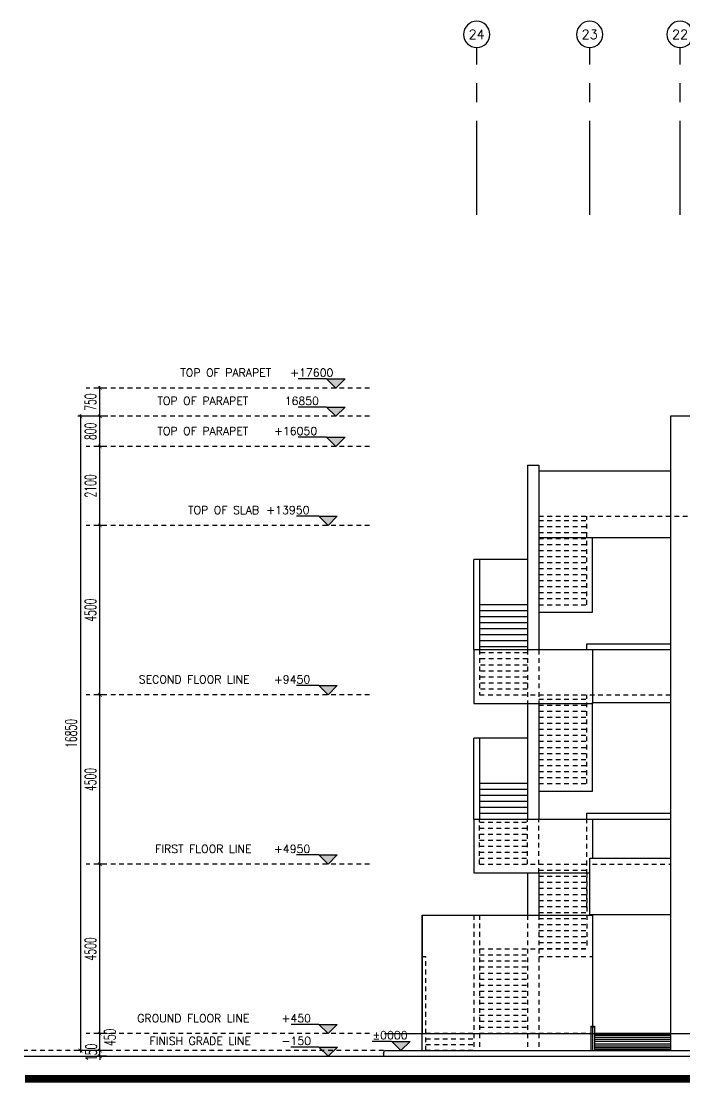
# Model space of a CAD drawing. Extents: x 417569 to 835280, y 43365 to 86819.
# Drawn here: x 417687.73 to 417705.35, y 43396.79 to 43424.99 of the extents above; entities that cross this region are included whole.
import ezdxf
from ezdxf.enums import TextEntityAlignment as Align

# ---------------------------------------------------------------- set-up
doc = ezdxf.new("R2010")
doc.units = 0
doc.header["$MEASUREMENT"] = 0
doc.header["$PDMODE"] = 3
doc.header["$PDSIZE"] = 0.1
doc.linetypes.add('CENTERX2', pattern=[4, 2.5, -0.5, 0.5, -0.5])
doc.linetypes.add('HIDDEN2', pattern=[0.1875, 0.125, -0.0625])
doc.layers.get('0').update_dxf_attribs({"linetype": 'CONTINUOUS'})
doc.layers.get('DEFPOINTS').update_dxf_attribs({"linetype": 'CONTINUOUS'})
for name, color, linetype in [('AX-CR', 2, 'CONTINUOUS'), ('AX-TXT', 2, 'CONTINUOUS'), ('AXES', 11, 'CENTERX2'), ('DIM-OUT', 4, 'CONTINUOUS'), ('EL', 2, 'CONTINUOUS'), ('EL-LEVS', 4, 'CONTINUOUS'), ('EL-LEVT', 4, 'CONTINUOUS'), ('Handrail', 4, 'CONTINUOUS'), ('HAT', 11, 'CONTINUOUS'), ('ROOF', 7, 'CONTINUOUS'), ('WALL', 2, 'CONTINUOUS'), ('WIN', 4, 'CONTINUOUS')]:
    doc.layers.add(name, color=color, linetype=linetype)
doc.styles.add('ROMANS', font='ROMANS.shx', dxfattribs={"width": 0.6})
doc.styles.add('S', font='ROMANS.SHX')
doc.dimstyles.new('STANDARD in', dxfattribs={"dimtxt": 0.3, "dimasz": 0.1, "dimexe": 0.07, "dimexo": 0.05, "dimgap": 0.1, "dimtad": 1, "dimdec": 0, "dimlfac": 1000, "dimzin": 0, "dimdsep": 46, "dimtxsty": 'ROMANS', "dimblk": 'ARCHTICK', "dimcen": 0.05, "dimdle": 0.05, "dimclrd": 4, "dimclre": 4, "dimclrt": 2, "dimadec": 0, "dimazin": 0, "dimtfac": 1, "dimtdec": 0, "dimtmove": 2, "dimatfit": 3, "dimldrblk": 'ARCHTICK', "dimfxl": 0, "dimtolj": 1, "dimtzin": 0, "dimarcsym": 0})

# ---------------------------------------------------------------- blocks, each defined once
blk = doc.blocks.new('EL-LEV1')
at = {"layer": 'EL-LEVS'}
blk.add_lwpolyline([(0, 0), (300, 300), (-300, 300)], close=True, dxfattribs=at)
blk.add_solid([(-300, 300), (300, 300), (0, 0)], dxfattribs=at)
at = {"layer": 'EL-LEVT', "style": 'S'}
for tag, p in [('+0000', (534, 369)), ('ELEVATION', (2089, 369))]:
    blk.add_attdef(tag, p, '', height=260, dxfattribs=at)
blk = doc.blocks.new('AXU')
at = {"layer": 'AX-CR'}
blk.add_circle((0, 350), 350, dxfattribs=at)
at = {"layer": 'AX-TXT', "style": 'ROMANS'}
blk.add_attdef('AX', text='', height=250, dxfattribs=at).set_placement((0, 350), align=Align.MIDDLE)
blk = doc.blocks.new('_ARCHTICK')
at = {"color": 0, "linetype": 'ByBlock', "const_width": 0.15}
blk.add_lwpolyline([(-0.5, -0.5), (0.5, 0.5)], dxfattribs=at)
blk = doc.blocks.new('*D24')
at = {"layer": 'DEFPOINTS', "color": 0}
for p in [(417689.817, 43397.65), (417690.046, 43397.65), (417690.046, 43397.5)]:
    blk.add_point(p, dxfattribs=at)
at = {"layer": 'DIM-OUT', "color": 4, "lineweight": -2}
for p, q in [((417689.996, 43397.65), (417689.747, 43397.65)), ((417689.817, 43397.65), (417689.817, 43397.75)), ((417689.817, 43397.5), (417689.817, 43397.65)), ((417689.996, 43397.5), (417689.747, 43397.5)), ((417689.817, 43397.5), (417689.817, 43397.4))]:
    blk.add_line(p, q, dxfattribs=at)
at = {"layer": 'DIM-OUT', "color": 4, "lineweight": -2, "xscale": 0.1, "yscale": 0.1, "zscale": 0.1}
for p, rotation in [((417689.817, 43397.65), 270), ((417689.817, 43397.5), 90)]:
    blk.add_blockref('_ARCHTICK', p, dxfattribs=dict(at, rotation=rotation))
at = {"layer": 'DIM-OUT', "color": 2, "insert": (417689.586, 43397.601), "char_height": 0.3, "attachment_point": 5, "rotation": 90, "style": 'ROMANS'}
blk.add_mtext('\\A1;150', dxfattribs=at)
blk = doc.blocks.new('*D25')
at = {"layer": 'DEFPOINTS', "color": 0}
for p in [(417689.817, 43398.1), (417690.046, 43398.1), (417690.046, 43397.65)]:
    blk.add_point(p, dxfattribs=at)
at = {"layer": 'DIM-OUT', "color": 4, "lineweight": -2}
for p, q in [((417689.817, 43397.6), (417689.817, 43398.15)), ((417689.996, 43398.1), (417689.747, 43398.1)), ((417689.996, 43397.65), (417689.747, 43397.65))]:
    blk.add_line(p, q, dxfattribs=at)
at = {"layer": 'DIM-OUT', "color": 4, "lineweight": -2, "xscale": 0.1, "yscale": 0.1, "zscale": 0.1}
for p, rotation in [((417689.817, 43398.1), 90), ((417689.817, 43397.65), 270)]:
    blk.add_blockref('_ARCHTICK', p, dxfattribs=dict(at, rotation=rotation))
at = {"layer": 'DIM-OUT', "color": 2, "insert": (417690.083, 43398.001), "char_height": 0.3, "attachment_point": 5, "rotation": 90, "style": 'ROMANS'}
blk.add_mtext('\\A1;450', dxfattribs=at)
blk = doc.blocks.new('*D26')
at = {"layer": 'DEFPOINTS', "color": 0}
for p in [(417689.817, 43402.6), (417690.046, 43402.6), (417690.046, 43398.1)]:
    blk.add_point(p, dxfattribs=at)
at = {"layer": 'DIM-OUT', "color": 4, "lineweight": -2}
for p, q in [((417689.817, 43398.05), (417689.817, 43402.65)), ((417689.996, 43402.6), (417689.747, 43402.6)), ((417689.996, 43398.1), (417689.747, 43398.1))]:
    blk.add_line(p, q, dxfattribs=at)
at = {"layer": 'DIM-OUT', "color": 4, "lineweight": -2, "xscale": 0.1, "yscale": 0.1, "zscale": 0.1}
for p, rotation in [((417689.817, 43402.6), 90), ((417689.817, 43398.1), 270)]:
    blk.add_blockref('_ARCHTICK', p, dxfattribs=dict(at, rotation=rotation))
at = {"layer": 'DIM-OUT', "color": 2, "insert": (417689.567, 43400.35), "char_height": 0.3, "attachment_point": 5, "rotation": 90, "style": 'ROMANS'}
blk.add_mtext('\\A1;4500', dxfattribs=at)
blk = doc.blocks.new('*D28')
at = {"layer": 'DEFPOINTS', "color": 0}
for p in [(417689.817, 43407.1), (417690.046, 43407.1), (417690.046, 43402.6)]:
    blk.add_point(p, dxfattribs=at)
at = {"layer": 'DIM-OUT', "color": 4, "lineweight": -2}
for p, q in [((417689.817, 43402.55), (417689.817, 43407.15)), ((417689.996, 43407.1), (417689.747, 43407.1)), ((417689.996, 43402.6), (417689.747, 43402.6))]:
    blk.add_line(p, q, dxfattribs=at)
at = {"layer": 'DIM-OUT', "color": 4, "lineweight": -2, "xscale": 0.1, "yscale": 0.1, "zscale": 0.1}
for p, rotation in [((417689.817, 43407.1), 90), ((417689.817, 43402.6), 270)]:
    blk.add_blockref('_ARCHTICK', p, dxfattribs=dict(at, rotation=rotation))
at = {"layer": 'DIM-OUT', "color": 2, "insert": (417689.567, 43404.85), "char_height": 0.3, "attachment_point": 5, "rotation": 90, "style": 'ROMANS'}
blk.add_mtext('\\A1;4500', dxfattribs=at)
blk = doc.blocks.new('*D29')
at = {"layer": 'DEFPOINTS', "color": 0}
for p in [(417689.817, 43411.6), (417690.046, 43411.6), (417690.046, 43407.1)]:
    blk.add_point(p, dxfattribs=at)
at = {"layer": 'DIM-OUT', "color": 4, "lineweight": -2}
for p, q in [((417689.996, 43411.6), (417689.747, 43411.6)), ((417689.817, 43407.05), (417689.817, 43411.65)), ((417689.996, 43407.1), (417689.747, 43407.1))]:
    blk.add_line(p, q, dxfattribs=at)
at = {"layer": 'DIM-OUT', "color": 4, "lineweight": -2, "xscale": 0.1, "yscale": 0.1, "zscale": 0.1}
for p, rotation in [((417689.817, 43411.6), 90), ((417689.817, 43407.1), 270)]:
    blk.add_blockref('_ARCHTICK', p, dxfattribs=dict(at, rotation=rotation))
at = {"layer": 'DIM-OUT', "color": 2, "insert": (417689.567, 43409.35), "char_height": 0.3, "attachment_point": 5, "rotation": 90, "style": 'ROMANS'}
blk.add_mtext('\\A1;4500', dxfattribs=at)
blk = doc.blocks.new('*D30')
at = {"layer": 'DEFPOINTS', "color": 0}
for p in [(417689.817, 43413.7), (417690.046, 43413.7), (417690.046, 43411.6)]:
    blk.add_point(p, dxfattribs=at)
at = {"layer": 'DIM-OUT', "color": 4, "lineweight": -2}
for p, q in [((417689.996, 43413.7), (417689.747, 43413.7)), ((417689.817, 43411.55), (417689.817, 43413.75)), ((417689.996, 43411.6), (417689.747, 43411.6))]:
    blk.add_line(p, q, dxfattribs=at)
at = {"layer": 'DIM-OUT', "color": 4, "lineweight": -2, "xscale": 0.1, "yscale": 0.1, "zscale": 0.1}
for p, rotation in [((417689.817, 43413.7), 90), ((417689.817, 43411.6), 270)]:
    blk.add_blockref('_ARCHTICK', p, dxfattribs=dict(at, rotation=rotation))
at = {"layer": 'DIM-OUT', "color": 2, "insert": (417689.567, 43412.65), "char_height": 0.3, "attachment_point": 5, "rotation": 90, "style": 'ROMANS'}
blk.add_mtext('\\A1;2100', dxfattribs=at)
blk = doc.blocks.new('*D31')
at = {"layer": 'DEFPOINTS', "color": 0}
for p in [(417689.817, 43414.5), (417690.046, 43414.5), (417690.046, 43413.7)]:
    blk.add_point(p, dxfattribs=at)
at = {"layer": 'DIM-OUT', "color": 4, "lineweight": -2}
for p, q in [((417689.996, 43414.5), (417689.747, 43414.5)), ((417689.817, 43413.65), (417689.817, 43414.55)), ((417689.996, 43413.7), (417689.747, 43413.7))]:
    blk.add_line(p, q, dxfattribs=at)
at = {"layer": 'DIM-OUT', "color": 4, "lineweight": -2, "xscale": 0.1, "yscale": 0.1, "zscale": 0.1}
for p, rotation in [((417689.817, 43414.5), 90), ((417689.817, 43413.7), 270)]:
    blk.add_blockref('_ARCHTICK', p, dxfattribs=dict(at, rotation=rotation))
at = {"layer": 'DIM-OUT', "color": 2, "insert": (417689.567, 43414.1), "char_height": 0.3, "attachment_point": 5, "rotation": 90, "style": 'ROMANS'}
blk.add_mtext('\\A1;800', dxfattribs=at)
blk = doc.blocks.new('*D32')
at = {"layer": 'DEFPOINTS', "color": 0}
for p in [(417689.817, 43415.25), (417690.046, 43415.25), (417690.046, 43414.5)]:
    blk.add_point(p, dxfattribs=at)
at = {"layer": 'DIM-OUT', "color": 4, "lineweight": -2}
for p, q in [((417689.996, 43415.25), (417689.747, 43415.25)), ((417689.817, 43414.45), (417689.817, 43415.3)), ((417689.996, 43414.5), (417689.747, 43414.5))]:
    blk.add_line(p, q, dxfattribs=at)
at = {"layer": 'DIM-OUT', "color": 4, "lineweight": -2, "xscale": 0.1, "yscale": 0.1, "zscale": 0.1}
for p, rotation in [((417689.817, 43415.25), 90), ((417689.817, 43414.5), 270)]:
    blk.add_blockref('_ARCHTICK', p, dxfattribs=dict(at, rotation=rotation))
at = {"layer": 'DIM-OUT', "color": 2, "insert": (417689.567, 43414.875), "char_height": 0.3, "attachment_point": 5, "rotation": 90, "style": 'ROMANS'}
blk.add_mtext('\\A1;750', dxfattribs=at)
blk = doc.blocks.new('*D33')
at = {"layer": 'DEFPOINTS', "color": 0}
for p in [(417690.074, 43414.5), (417689.303, 43397.65), (417690.074, 43397.65)]:
    blk.add_point(p, dxfattribs=at)
at = {"layer": 'DIM-OUT', "color": 4, "lineweight": -2}
for p, q in [((417690.024, 43414.5), (417689.233, 43414.5)), ((417689.303, 43414.55), (417689.303, 43397.6)), ((417690.024, 43397.65), (417689.233, 43397.65))]:
    blk.add_line(p, q, dxfattribs=at)
at = {"layer": 'DIM-OUT', "color": 4, "lineweight": -2, "xscale": 0.1, "yscale": 0.1, "zscale": 0.1}
for p, rotation in [((417689.303, 43414.5), 90), ((417689.303, 43397.65), 270)]:
    blk.add_blockref('_ARCHTICK', p, dxfattribs=dict(at, rotation=rotation))
at = {"layer": 'DIM-OUT', "color": 2, "insert": (417689.053, 43406.075), "char_height": 0.3, "attachment_point": 5, "rotation": 90, "style": 'ROMANS'}
blk.add_mtext('\\A1;16850', dxfattribs=at)

msp = doc.modelspace()

# ---------------------------------------------------------------- linework, layer by layer
for p, q in [((417701.4738, 43413.0502), (417704.9738, 43413.0502)), ((417701.4738, 43411.2802), (417704.9738, 43411.2802)), ((417702.8988, 43409.2952), (417702.8988, 43411.2802)), ((417699.7488, 43408.3002), (417699.7488, 43410.696)), ((417699.8988, 43410.696), (417699.7488, 43410.696)), ((417699.8988, 43410.696), (417699.8988, 43408.3002)), ((417701.1738, 43410.696), (417699.8988, 43410.696)), ((417701.4738, 43409.2952), (417702.8988, 43409.2952)), ((417702.7488, 43408.4535), (417704.9738, 43408.4535)), ((417702.7488, 43408.3002), (417702.7488, 43408.4535)), ((417702.8988, 43408.3002), (417704.9738, 43408.3002)), ((417702.8988, 43404.5452), (417702.8988, 43406.9002)), ((417702.8988, 43406.9002), (417704.9738, 43406.9002)), ((417699.7488, 43403.8002), (417699.7488, 43405.946)), ((417699.8988, 43405.946), (417699.7488, 43405.946)), ((417699.8988, 43405.946), (417699.8988, 43403.8002)), ((417701.1738, 43405.946), (417699.8988, 43405.946)), ((417701.4738, 43404.5452), (417702.8988, 43404.5452)), ((417702.7488, 43403.9535), (417704.9738, 43403.9535)), ((417702.7488, 43403.8002), (417702.7488, 43403.9535)), ((417702.7488, 43403.9535), (417704.9738, 43403.9535)), ((417702.7488, 43403.8002), (417702.7488, 43403.9535)), ((417702.8988, 43403.8002), (417704.9738, 43403.8002)), ((417702.8988, 43401.26), (417702.8988, 43401.2502))]:
    msp.add_line(p, q)
at = {"color": 11, "linetype": 'HIDDEN2'}
for p, q in [((417701.4738, 43411.8502), (417712.7033, 43411.8502)), ((417701.4738, 43411.7352), (417702.7488, 43411.7352)), ((417702.7488, 43409.4952), (417702.7488, 43411.8502)), ((417701.4738, 43411.5752), (417702.7488, 43411.5752)), ((417701.4738, 43411.4152), (417702.7488, 43411.4152)), ((417701.4738, 43411.2552), (417702.7488, 43411.2552)), ((417701.4738, 43411.0952), (417702.7488, 43411.0952)), ((417701.4738, 43410.9352), (417702.7488, 43410.9352)), ((417701.4738, 43410.7752), (417702.7488, 43410.7752)), ((417701.4738, 43410.6152), (417702.7488, 43410.6152)), ((417701.4738, 43410.4552), (417702.7488, 43410.4552)), ((417701.4738, 43410.2952), (417702.7488, 43410.2952)), ((417701.4738, 43410.1352), (417702.7488, 43410.1352)), ((417701.4738, 43409.9752), (417702.7488, 43409.9752)), ((417701.4738, 43409.8152), (417702.7488, 43409.8152)), ((417701.4738, 43409.6552), (417702.7488, 43409.6552)), ((417701.4738, 43409.4952), (417702.7488, 43409.4952)), ((417699.8988, 43408.3002), (417699.8988, 43407.1002)), ((417701.1738, 43408.3002), (417701.1738, 43406.8697)), ((417701.4738, 43408.3002), (417701.4738, 43406.8697)), ((417701.1738, 43408.2128), (417699.8988, 43408.2128)), ((417701.1738, 43408.052), (417699.8988, 43408.052)), ((417701.1738, 43407.8912), (417699.8988, 43407.8912)), ((417701.1738, 43407.7304), (417699.8988, 43407.7304)), ((417701.1738, 43407.5696), (417699.8988, 43407.5696)), ((417701.1738, 43407.4088), (417699.8988, 43407.4088)), ((417701.1738, 43407.248), (417699.8988, 43407.248)), ((417699.8988, 43407.1002), (417704.9738, 43407.1002)), ((417701.4738, 43406.9852), (417702.7488, 43406.9852)), ((417702.7488, 43404.7452), (417702.7488, 43407.1002)), ((417701.4738, 43406.8252), (417702.7488, 43406.8252)), ((417701.4738, 43406.6652), (417702.7488, 43406.6652)), ((417701.4738, 43406.5052), (417702.7488, 43406.5052)), ((417701.4738, 43406.3452), (417702.7488, 43406.3452)), ((417701.4738, 43406.1852), (417702.7488, 43406.1852)), ((417701.4738, 43406.0252), (417702.7488, 43406.0252)), ((417701.4738, 43405.8652), (417702.7488, 43405.8652)), ((417701.4738, 43405.7052), (417702.7488, 43405.7052)), ((417701.4738, 43405.5452), (417702.7488, 43405.5452)), ((417701.4738, 43405.3852), (417702.7488, 43405.3852)), ((417701.4738, 43405.2252), (417702.7488, 43405.2252)), ((417701.4738, 43405.0652), (417702.7488, 43405.0652)), ((417701.4738, 43404.9052), (417702.7488, 43404.9052)), ((417701.4738, 43404.7452), (417702.7488, 43404.7452)), ((417699.8988, 43402.6002), (417699.8988, 43403.8002)), ((417701.1738, 43402.6002), (417701.1738, 43403.8002)), ((417701.4738, 43402.3697), (417701.4738, 43403.8002)), ((417702.7488, 43401.4452), (417702.7488, 43403.8002)), ((417699.8988, 43403.7202), (417701.1738, 43403.7202)), ((417699.8988, 43403.5602), (417701.1738, 43403.5602)), ((417699.8988, 43403.4002), (417701.1738, 43403.4002)), ((417699.8988, 43403.4002), (417701.1738, 43403.4002)), ((417699.8988, 43403.4002), (417701.1738, 43403.4002)), ((417699.8988, 43403.2402), (417701.1738, 43403.2402)), ((417699.8988, 43403.0802), (417701.1738, 43403.0802)), ((417699.8988, 43402.9202), (417701.1738, 43402.9202)), ((417699.8988, 43402.7602), (417701.1738, 43402.7602)), ((417699.8988, 43402.6002), (417702.7488, 43402.6002)), ((417701.4738, 43402.4402), (417702.7488, 43402.4402)), ((417702.7488, 43402.3697), (417702.7488, 43400.3502)), ((417702.8988, 43402.6002), (417704.9738, 43402.6002)), ((417701.4738, 43402.2802), (417702.7488, 43402.2802)), ((417701.4738, 43402.1202), (417702.7488, 43402.1202)), ((417701.4738, 43401.9602), (417702.7488, 43401.9602)), ((417701.4738, 43401.8002), (417702.7488, 43401.8002)), ((417701.4738, 43401.6402), (417702.7488, 43401.6402)), ((417699.7488, 43401.2502), (417699.7488, 43397.6502)), ((417699.8988, 43401.2502), (417699.8988, 43397.6502)), ((417701.1738, 43401.2502), (417701.1738, 43397.6502)), ((417701.4738, 43401.4802), (417702.7488, 43401.4802)), ((417701.4738, 43401.3202), (417702.7488, 43401.3202)), ((417701.4738, 43401.2502), (417701.4738, 43397.6502)), ((417701.4738, 43401.1602), (417702.7488, 43401.1602)), ((417701.4738, 43401.0002), (417702.7488, 43401.0002)), ((417701.4738, 43400.8402), (417702.7488, 43400.8402)), ((417701.4738, 43400.6802), (417702.7488, 43400.6802)), ((417701.4738, 43400.5202), (417702.7488, 43400.5202)), ((417698.3738, 43400.1502), (417698.4738, 43400.1502)), ((417698.4738, 43397.6502), (417698.4738, 43400.1502)), ((417699.8988, 43400.3502), (417702.7488, 43400.3502)), ((417699.8988, 43400.1902), (417701.1738, 43400.1902)), ((417701.4738, 43400.3602), (417702.7488, 43400.3602)), ((417701.4738, 43400.1502), (417702.8988, 43400.1502)), ((417699.8988, 43400.0302), (417701.1738, 43400.0302)), ((417699.8988, 43399.8702), (417701.1738, 43399.8702)), ((417699.8988, 43399.7102), (417701.1738, 43399.7102)), ((417699.8988, 43399.5502), (417701.1738, 43399.5502)), ((417699.8988, 43399.3902), (417701.1738, 43399.3902)), ((417699.8988, 43399.2302), (417701.1738, 43399.2302)), ((417699.8988, 43399.0702), (417701.1738, 43399.0702)), ((417699.8988, 43398.9102), (417701.1738, 43398.9102)), ((417699.8988, 43398.7502), (417701.1738, 43398.7502)), ((417699.8988, 43398.5902), (417701.1738, 43398.5902)), ((417699.8988, 43398.4302), (417701.1738, 43398.4302)), ((417699.8988, 43398.2702), (417701.1738, 43398.2702)), ((417698.4738, 43398.1102), (417699.7488, 43398.1102)), ((417698.4738, 43397.9602), (417699.7488, 43397.9602)), ((417699.8988, 43398.1102), (417702.8538, 43398.1102)), ((417698.4738, 43397.8102), (417699.7488, 43397.8102)), ((417698.4738, 43397.6602), (417699.7488, 43397.6602))]:
    msp.add_line(p, q, dxfattribs=at)
at = {"layer": 'AXES'}
for p, q in [((417699.8238, 43419.8482), (417699.8238, 43424.2938)), ((417702.8238, 43419.8482), (417702.8238, 43424.2938)), ((417705.2238, 43419.8482), (417705.2238, 43424.2938))]:
    msp.add_line(p, q, dxfattribs=at)
at = {"layer": 'EL', "color": 6}
for p, q in [((417704.9738, 43414.5002), (417704.9738, 43397.6502)), ((417712.6738, 43414.5002), (417704.9738, 43414.5002))]:
    msp.add_line(p, q, dxfattribs=at)
at = {"layer": 'EL', "color": 4}
for p, q in [((417701.1738, 43409.4952), (417699.8988, 43409.4952)), ((417701.1738, 43409.3352), (417699.8988, 43409.3352)), ((417701.1738, 43409.1752), (417699.8988, 43409.1752)), ((417701.1738, 43409.0152), (417699.8988, 43409.0152)), ((417701.1738, 43408.8552), (417699.8988, 43408.8552)), ((417701.1738, 43408.6952), (417699.8988, 43408.6952)), ((417701.1738, 43408.5344), (417699.8988, 43408.5344)), ((417701.1738, 43408.3736), (417699.8988, 43408.3736)), ((417701.1738, 43404.7452), (417699.8988, 43404.7452)), ((417701.1738, 43404.5852), (417699.8988, 43404.5852)), ((417701.1738, 43404.4252), (417699.8988, 43404.4252)), ((417701.1738, 43404.2652), (417699.8988, 43404.2652)), ((417701.1738, 43404.1052), (417699.8988, 43404.1052)), ((417701.1738, 43403.9452), (417699.8988, 43403.9452))]:
    msp.add_line(p, q, dxfattribs=at)
at = {"layer": 'EL'}
for p, q in [((417699.7488, 43408.3002), (417699.7488, 43406.8697)), ((417699.7488, 43408.3002), (417702.8988, 43408.3002)), ((417702.8988, 43408.3002), (417702.8988, 43406.8697)), ((417699.7488, 43406.8697), (417702.8988, 43406.8697)), ((417699.7488, 43403.8002), (417699.7488, 43402.3697)), ((417699.7488, 43403.8002), (417702.8988, 43403.8002)), ((417702.8988, 43403.8002), (417702.8988, 43402.76)), ((417699.7488, 43402.3697), (417702.8238, 43402.3697)), ((417702.8538, 43398.3002), (417702.8538, 43398.2797)), ((417702.8538, 43398.3002), (417702.9538, 43398.3002)), ((417702.8538, 43398.2797), (417702.9538, 43398.2797)), ((417702.9538, 43398.3002), (417702.9538, 43398.2797))]:
    msp.add_line(p, q, dxfattribs=at)
at = {"layer": 'EL', "color": 6}
msp.add_lwpolyline([(417704.9738, 43401.26), (417702.8238, 43401.26), (417702.8238, 43402.76), (417704.9738, 43402.76)], dxfattribs=at)
at = {"layer": 'EL-LEVS'}
for p, q in [((417695.8366, 43415.4954), (417695.0795, 43415.4954)), ((417695.8366, 43414.7454), (417695.0795, 43414.7454)), ((417695.8366, 43413.9454), (417695.0795, 43413.9454)), ((417695.6319, 43407.3454), (417695.0386, 43407.3454)), ((417695.6319, 43402.8454), (417695.0386, 43402.8454)), ((417695.6319, 43398.3454), (417694.8957, 43398.3454)), ((417697.5598, 43397.8954), (417697.0508, 43397.8954)), ((417695.6325, 43397.7428), (417694.8922, 43397.7428))]:
    msp.add_line(p, q, dxfattribs=at)
at = {"layer": 'EL-LEVS', "color": 11, "linetype": 'HIDDEN2'}
for p, q in [((417696.9796, 43415.2502), (417689.4492, 43415.2502)), ((417696.9796, 43414.5002), (417689.4492, 43414.5002)), ((417696.9796, 43413.7002), (417689.4492, 43413.7002)), ((417696.9796, 43411.6002), (417689.4492, 43411.6002)), ((417696.9796, 43407.1002), (417689.4492, 43407.1002)), ((417696.9796, 43402.6002), (417689.4492, 43402.6002)), ((417696.9796, 43398.1002), (417689.4492, 43398.1002)), ((417697.352, 43397.6502), (417687.8052, 43397.6502))]:
    msp.add_line(p, q, dxfattribs=at)
at = {"layer": 'EL-LEVS', "color": 4}
msp.add_line((417695.6319, 43411.8454), (417695.0386, 43411.8454), dxfattribs=at)
at = {"layer": 'Handrail'}
for p, q in [((417702.8538, 43398.2797), (417702.8538, 43397.6502)), ((417702.9538, 43398.2797), (417702.9538, 43397.6502))]:
    msp.add_line(p, q, dxfattribs=at)
at = {"layer": 'HAT', "color": 11}
for p, q in [((417704.9738, 43398.1002), (417702.9538, 43398.1002)), ((417704.9738, 43398.0748), (417702.9538, 43398.0748)), ((417704.9738, 43398.0494), (417702.9538, 43398.0494)), ((417704.9738, 43397.9986), (417702.9538, 43397.9986)), ((417704.9738, 43397.9479), (417702.9538, 43397.9479)), ((417704.9738, 43397.8908), (417702.9538, 43397.8908)), ((417704.9738, 43397.8209), (417702.9538, 43397.8209)), ((417704.9738, 43397.7638), (417702.9538, 43397.7638)), ((417704.9738, 43397.7194), (417702.9538, 43397.7194)), ((417704.9738, 43397.6813), (417702.9538, 43397.6813))]:
    msp.add_line(p, q, dxfattribs=at)
at = {"layer": 'ROOF'}
for p, q in [((417701.1738, 43402.3697), (417701.1738, 43401.2502)), ((417701.4738, 43402.3697), (417701.4738, 43401.2502))]:
    msp.add_line(p, q, dxfattribs=at)
at = {"layer": 'WALL'}
for p, q in [((417701.1738, 43413.2002), (417701.1738, 43408.3002)), ((417701.1738, 43413.2002), (417701.4738, 43413.2002)), ((417701.4738, 43413.2002), (417701.4738, 43408.3002)), ((417701.1738, 43406.8697), (417701.1738, 43403.8002)), ((417701.4738, 43406.8697), (417701.4738, 43403.8002)), ((417698.3738, 43397.6502), (417698.3738, 43401.2502)), ((417698.3738, 43401.2502), (417698.3738, 43398.1002)), ((417698.3738, 43401.2502), (417702.8988, 43401.2502)), ((417702.8988, 43401.2502), (417702.8988, 43398.3002))]:
    msp.add_line(p, q, dxfattribs=at)
at = {"layer": 'WALL', "color": 4}
for p, q in [((417697.3724, 43398.1002), (417772.2776, 43398.1002)), ((417697.352, 43397.5684), (417697.3724, 43397.6502)), ((417697.352, 43397.5684), (417697.352, 43397.5002)), ((417697.3724, 43397.6502), (417772.2776, 43397.6502)), ((417687.8052, 43397.5002), (417837.2534, 43397.5002))]:
    msp.add_line(p, q, dxfattribs=at)
at = {"layer": 'WALL', "const_width": 0.2044}
msp.add_lwpolyline([(417687.8309, 43396.8969), (417837.2534, 43396.8969)], dxfattribs=at)
at = {"layer": 'WIN'}
for q in [(417702.8988, 43398.086), (417702.8988, 43397.6502), (417702.8988, 43397.6502)]:
    msp.add_line((417702.8988, 43398.2797), q, dxfattribs=at)

# ---------------------------------------------------------------- block references
at = {"layer": 'AXES'}
ref = msp.add_blockref('AXU', (417699.8238, 43424.2938), dxfattribs=dict(at, xscale=-0.001000000047497451, yscale=0.0009999999892897904, zscale=0.001))
ref.add_attrib('AX', '24', dxfattribs={"layer": 'AX-TXT', "height": 0.25, "style": 'ROMANS'}).set_placement((417699.8238, 43424.6438), align=Align.MIDDLE)
ref = msp.add_blockref('AXU', (417702.8238, 43424.2938), dxfattribs=dict(at, xscale=-0.001000000047497451, yscale=0.0009999999892897904, zscale=0.001))
ref.add_attrib('AX', '23', dxfattribs={"layer": 'AX-TXT', "height": 0.25, "style": 'ROMANS'}).set_placement((417702.8238, 43424.6438), align=Align.MIDDLE)
ref = msp.add_blockref('AXU', (417705.2238, 43424.2938), dxfattribs=dict(at, xscale=-0.001000000047497451, yscale=0.0009999999892897904, zscale=0.001))
ref.add_attrib('AX', '22', dxfattribs={"layer": 'AX-TXT', "height": 0.25, "style": 'ROMANS'}).set_placement((417705.2238, 43424.6438), align=Align.MIDDLE)
at = {"layer": 'EL-LEVS'}
ref = msp.add_blockref('EL-LEV1', (417696.0819, 43415.2502), dxfattribs=dict(at, xscale=-0.0008174454828660436, yscale=0.0008174454828660436, zscale=0.0008174454828660436))
ref.add_attrib('+0000', ' +17600', (417694.724, 43415.552), dxfattribs={"layer": 'EL-LEVT', "height": 0.21254, "style": 'S'})
ref.add_attrib('ELEVATION', 'TOP OF PARAPET', (417691.9521, 43415.552), dxfattribs={"layer": 'EL-LEVT', "height": 0.212536, "style": 'S'})
ref = msp.add_blockref('EL-LEV1', (417696.0819, 43414.5002), dxfattribs=dict(at, xscale=-0.0008174454828660436, yscale=0.0008174454828660436, zscale=0.0008174454828660436))
ref.add_attrib('+0000', '16850', (417694.724, 43414.802), dxfattribs={"layer": 'EL-LEVT', "height": 0.21254, "style": 'S'})
ref.add_attrib('ELEVATION', 'TOP OF PARAPET', (417691.3448, 43414.802), dxfattribs={"layer": 'EL-LEVT', "height": 0.212536, "style": 'S'})
ref = msp.add_blockref('EL-LEV1', (417696.0819, 43413.7002), dxfattribs=dict(at, xscale=-0.0008174454828660436, yscale=0.0008174454828660436, zscale=0.0008174454828660436))
ref.add_attrib('+0000', '+16050', (417694.4406, 43414.002), dxfattribs={"layer": 'EL-LEVT', "height": 0.21254, "style": 'S'})
ref.add_attrib('ELEVATION', 'TOP OF PARAPET', (417691.3448, 43414.002), dxfattribs={"layer": 'EL-LEVT', "height": 0.212536, "style": 'S'})
at = {"layer": 'EL-LEVS', "color": 4}
ref = msp.add_blockref('EL-LEV1', (417695.8771, 43411.6002), dxfattribs=dict(at, xscale=-0.0008174454828660436, yscale=0.0008174454828660436, zscale=0.0008174454828660436))
ref.add_attrib('+0000', '+13950', (417694.2358, 43411.902), dxfattribs={"layer": 'EL-LEVT', "height": 0.21254, "style": 'S'})
ref.add_attrib('ELEVATION', ' TOP OF SLAB', (417692.0136, 43411.902), dxfattribs={"layer": 'EL-LEVT', "height": 0.212536, "style": 'S'})
at = {"layer": 'EL-LEVS'}
ref = msp.add_blockref('EL-LEV1', (417695.8771, 43407.1002), dxfattribs=dict(at, xscale=-0.0008174454828660436, yscale=0.0008174454828660436, zscale=0.0008174454828660436))
ref.add_attrib('+0000', '+9450', (417694.4383, 43407.402), dxfattribs={"layer": 'EL-LEVT', "height": 0.21254, "style": 'S'})
ref.add_attrib('ELEVATION', 'SECOND FLOOR LINE', (417690.8498, 43407.402), dxfattribs={"layer": 'EL-LEVT', "height": 0.212536, "style": 'S'})
ref = msp.add_blockref('EL-LEV1', (417695.8771, 43402.6002), dxfattribs=dict(at, xscale=-0.0008174454828660436, yscale=0.0008174454828660436, zscale=0.0008174454828660436))
ref.add_attrib('+0000', '+4950', (417694.4383, 43402.902), dxfattribs={"layer": 'EL-LEVT', "height": 0.21254, "style": 'S'})
ref.add_attrib('ELEVATION', 'FIRST FLOOR LINE', (417691.285, 43402.902), dxfattribs={"layer": 'EL-LEVT', "height": 0.212536, "style": 'S'})
ref = msp.add_blockref('EL-LEV1', (417695.8771, 43398.1002), dxfattribs=dict(at, xscale=-0.0008174454828660436, yscale=0.0008174454828660436, zscale=0.0008174454828660436))
ref.add_attrib('+0000', '+450', (417694.6407, 43398.402), dxfattribs={"layer": 'EL-LEVT', "height": 0.21254, "style": 'S'})
ref.add_attrib('ELEVATION', 'GROUND FLOOR LINE', (417690.8093, 43398.402), dxfattribs={"layer": 'EL-LEVT', "height": 0.212536, "style": 'S'})
ref = msp.add_blockref('EL-LEV1', (417697.8132, 43397.6502), dxfattribs=dict(at, xscale=-0.0008174454828660436, yscale=0.0008174454828660436, zscale=0.0008174454828660436))
ref.add_attrib('+0000', '%%P0000', (417697.0598, 43397.952), dxfattribs={"layer": 'EL-LEVT', "height": 0.21254, "style": 'S'})
ref = msp.add_blockref('EL-LEV1', (417695.8778, 43397.4976), dxfattribs=dict(at, xscale=-0.0008174454828660436, yscale=0.0008174454828660436, zscale=0.0008174454828660436))
ref.add_attrib('+0000', '-150', (417694.6413, 43397.7994), dxfattribs={"layer": 'EL-LEVT', "height": 0.21254, "style": 'S'})
ref.add_attrib('ELEVATION', 'FINISH GRADE LINE', (417691.1338, 43397.7994), dxfattribs={"layer": 'EL-LEVT', "height": 0.212536, "style": 'S'})

# ---------------------------------------------------------------- dimensions: what is measured, and where the dimension line sits
at = {"layer": 'DIM-OUT'}
for base, p1, p2, angle, picture, middle in [((417689.8175, 43415.2502), (417690.0463, 43414.5002), (417690.0463, 43415.2502), 270, '*D32', (417689.5675, 43414.8752)), ((417689.3026, 43397.6502), (417690.0737, 43414.5002), (417690.0737, 43397.6502), 90, '*D33', (417689.0526, 43406.0752)), ((417689.8175, 43414.5002), (417690.0463, 43413.7002), (417690.0463, 43414.5002), 270, '*D31', (417689.5675, 43414.1002)), ((417689.8175, 43413.7002), (417690.0463, 43411.6002), (417690.0463, 43413.7002), 270, '*D30', (417689.5675, 43412.6502)), ((417689.8175, 43411.6002), (417690.0463, 43407.1002), (417690.0463, 43411.6002), 270, '*D29', (417689.5675, 43409.3502)), ((417689.8175, 43407.1002), (417690.0463, 43402.6002), (417690.0463, 43407.1002), 270, '*D28', (417689.5675, 43404.8502)), ((417689.8175, 43402.6002), (417690.0463, 43398.1002), (417690.0463, 43402.6002), 270, '*D26', (417689.5675, 43400.3502))]:
    dim = msp.add_linear_dim(base=base, p1=p1, p2=p2, angle=angle, dimstyle='STANDARD in', dxfattribs=at)
    dim.commit()
    dim.dimension.update_dxf_attribs({"geometry": picture, "text_midpoint": middle})
for base, p1, p2, picture, middle in [((417689.8175, 43398.1002), (417690.0463, 43397.6502), (417690.0463, 43398.1002), '*D25', (417690.0831, 43398.001)), ((417689.8175, 43397.6502), (417690.0463, 43397.5002), (417690.0463, 43397.6502), '*D24', (417689.5862, 43397.601))]:
    dim = msp.add_linear_dim(base=base, p1=p1, p2=p2, angle=270, dimstyle='STANDARD in', dxfattribs=at)
    dim.commit()
    dim.dimension.update_dxf_attribs({"geometry": picture, "text_midpoint": middle, "dimtype": 160})

doc.saveas('drawing.dxf')
